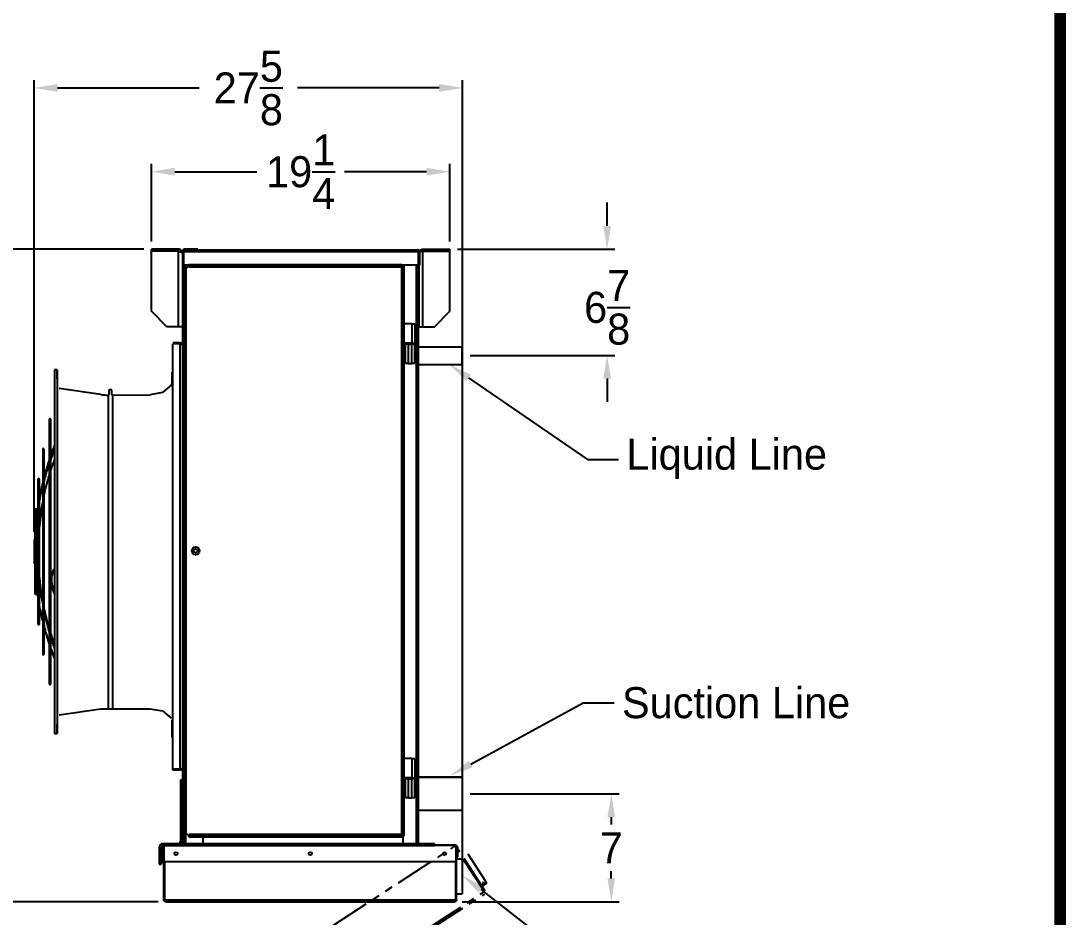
# Model space of a CAD drawing. Header units: inches. Extents: x 908 to 1218, y 246 to 442.
# Drawn here: x 1147.1 to 1214.5, y 290.7 to 348.4 of the extents above; entities that cross this region are included whole.
import ezdxf
from ezdxf import colors
from ezdxf.entities.mleader import LeaderData, LeaderLine
from ezdxf.math import Vec2, Vec3

# ---------------------------------------------------------------- set-up
doc = ezdxf.new("R2010")
doc.units = ezdxf.units.IN
doc.header["$MEASUREMENT"] = 0
doc.header["$PDSIZE"] = -1
doc.linetypes.add('PHANTOM', pattern=[0.5, 0.25, -0.05, 0.05, -0.05, 0.05, -0.05])
doc.layers.add('Hingeable', color=7, linetype='PHANTOM')
doc.dimstyles.new('RAE Solutions', dxfattribs={"dimtxt": 2, "dimasz": 1.5, "dimexe": 0.5, "dimexo": 0.5, "dimgap": 0.5, "dimtad": 0, "dimtih": 1, "dimtoh": 1, "dimdec": 3, "dimrnd": 0.125, "dimzin": 1, "dimdsep": 46, "dimlunit": 5, "dimtxsty": 'Standard', "dimcen": 0.09, "dimadec": 0, "dimazin": 0, "dimtfac": 1, "dimtdec": 3, "dimtofl": 0, "dimtmove": 0, "dimatfit": 3, "dimfxl": 1, "dimtolj": 1, "dimtzin": 1, "dimarcsym": 0})

# ---------------------------------------------------------------- blocks, each defined once
blk = doc.blocks.new('*D202')
at = {"color": 0, "linetype": 'Continuous', "lineweight": -2}
for p, q in [((1184.881, 335.225), (1184.881, 336.725)), ((1175.241, 333.725), (1185.381, 333.725)), ((1176.046, 326.882), (1185.381, 326.882)), ((1184.881, 325.382), (1184.881, 323.882))]:
    blk.add_line(p, q, dxfattribs=at)
at = {"color": 0, "linetype": 'Continuous'}
for points in [[(1184.631, 335.225), (1185.131, 335.225), (1184.881, 333.725)], [(1184.631, 325.382), (1185.131, 325.382), (1184.881, 326.882)]]:
    blk.add_solid(points, dxfattribs=at)
at = {"layer": 'Defpoints', "color": 0, "linetype": 'Continuous'}
for p in [(1174.741, 333.725), (1175.546, 326.882), (1184.881, 326.882)]:
    blk.add_point(p, dxfattribs=at)
at = {"color": 0, "linetype": 'Continuous', "lineweight": 25, "insert": (1184.881, 329.977), "char_height": 2, "attachment_point": 5}
blk.add_mtext('\\A1;6{\\H1x;\\S7/8;}', dxfattribs=at)
blk = doc.blocks.new('*D204')
at = {"color": 0, "linetype": 'Continuous', "lineweight": -2}
for p, q in [((1155.504, 334.225), (1155.504, 339.221)), ((1174.741, 334.225), (1174.741, 339.221)), ((1157.004, 338.721), (1162.289, 338.721)), ((1173.241, 338.721), (1167.956, 338.721))]:
    blk.add_line(p, q, dxfattribs=at)
at = {"color": 0, "linetype": 'Continuous'}
for points in [[(1157.004, 338.971), (1157.004, 338.471), (1155.504, 338.721)], [(1173.241, 338.971), (1173.241, 338.471), (1174.741, 338.721)]]:
    blk.add_solid(points, dxfattribs=at)
at = {"layer": 'Defpoints', "color": 0, "linetype": 'Continuous'}
for p in [(1155.504, 338.721), (1155.504, 333.725), (1174.741, 333.725)]:
    blk.add_point(p, dxfattribs=at)
at = {"color": 0, "linetype": 'Continuous', "lineweight": 25, "insert": (1165.123, 338.721), "char_height": 2, "attachment_point": 5}
blk.add_mtext('\\A1;19{\\H1x;\\S1/4;}', dxfattribs=at)
blk = doc.blocks.new('*D205')
at = {"color": 0, "linetype": 'Continuous', "lineweight": -2}
for p, q in [((1147.953, 315.518), (1147.953, 344.617)), ((1175.546, 293.872), (1175.546, 344.617)), ((1149.453, 344.117), (1158.582, 344.117)), ((1174.046, 344.117), (1164.916, 344.117))]:
    blk.add_line(p, q, dxfattribs=at)
at = {"color": 0, "linetype": 'Continuous'}
for points in [[(1149.453, 344.367), (1149.453, 343.867), (1147.953, 344.117)], [(1174.046, 344.367), (1174.046, 343.867), (1175.546, 344.117)]]:
    blk.add_solid(points, dxfattribs=at)
at = {"layer": 'Defpoints', "color": 0, "linetype": 'Continuous'}
for p in [(1147.953, 344.117), (1147.953, 315.018), (1175.546, 293.372)]:
    blk.add_point(p, dxfattribs=at)
at = {"color": 0, "linetype": 'Continuous', "lineweight": 25, "insert": (1161.749, 344.117), "char_height": 2, "attachment_point": 5}
blk.add_mtext('\\A1;27{\\H1x;\\S5/8;}', dxfattribs=at)
blk = doc.blocks.new('*D206')
at = {"color": 0, "linetype": 'Continuous', "lineweight": -2}
for p, q in [((1155.004, 333.725), (1140.511, 333.725)), ((1141.011, 332.225), (1141.011, 314.197)), ((1141.011, 293.169), (1141.011, 311.197)), ((1155.937, 291.669), (1140.511, 291.669))]:
    blk.add_line(p, q, dxfattribs=at)
at = {"color": 0, "linetype": 'Continuous'}
for points in [[(1140.761, 332.225), (1141.261, 332.225), (1141.011, 333.725)], [(1140.761, 293.169), (1141.261, 293.169), (1141.011, 291.669)]]:
    blk.add_solid(points, dxfattribs=at)
at = {"layer": 'Defpoints', "color": 0, "linetype": 'Continuous'}
for p in [(1155.504, 333.725), (1141.011, 291.669), (1156.437, 291.669)]:
    blk.add_point(p, dxfattribs=at)
at = {"color": 0, "linetype": 'Continuous', "lineweight": 25, "insert": (1141.011, 312.697), "char_height": 2, "attachment_point": 5}
blk.add_mtext('\\A1;42', dxfattribs=at)
blk = doc.blocks.new('*D210')
at = {"color": 0, "lineweight": -2}
for p, q in [((1176.046, 298.625), (1185.648, 298.625)), ((1185.148, 297.125), (1185.148, 296.647)), ((1185.148, 293.169), (1185.148, 293.647)), ((1175.543, 291.669), (1185.648, 291.669))]:
    blk.add_line(p, q, dxfattribs=at)
at = {"color": 0}
for points in [[(1184.898, 297.125), (1185.398, 297.125), (1185.148, 298.625)], [(1184.898, 293.169), (1185.398, 293.169), (1185.148, 291.669)]]:
    blk.add_solid(points, dxfattribs=at)
at = {"layer": 'Defpoints', "color": 0}
for p in [(1175.546, 298.625), (1185.148, 298.625), (1175.043, 291.669)]:
    blk.add_point(p, dxfattribs=at)
at = {"color": 0, "insert": (1185.148, 295.147), "char_height": 2, "attachment_point": 5}
blk.add_mtext('\\A1;7', dxfattribs=at)

msp = doc.modelspace()

# ---------------------------------------------------------------- linework, layer by layer
at = {"linetype": 'Continuous', "lineweight": 25}
for p, q in [((1155.5039, 333.5953), (1155.5039, 333.7253)), ((1157.2399, 333.7253), (1155.5039, 333.7253)), ((1157.2399, 333.5953), (1155.5039, 333.5953)), ((1157.2399, 333.5882), (1155.5039, 333.5882)), ((1155.5039, 329.7253), (1155.5039, 333.5882)), ((1157.2399, 333.5953), (1157.2399, 333.7253)), ((1157.2399, 328.7253), (1157.2399, 333.5882)), ((1157.5039, 333.5923), (1157.5039, 333.4613)), ((1157.5168, 333.5923), (1157.5039, 333.5923)), ((1157.5101, 333.5552), (1157.5601, 333.5552)), ((1157.5101, 333.5552), (1157.5101, 332.6882)), ((1157.5601, 333.5552), (1157.5601, 332.6882)), ((1157.5664, 333.5552), (1157.5664, 333.4222)), ((1157.5672, 333.5552), (1157.5664, 333.5552)), ((1157.5672, 333.5552), (1157.5672, 332.6882)), ((1172.728, 333.5552), (1157.5672, 333.5552)), ((1158.5039, 333.7253), (1157.6369, 333.7253)), ((1157.6369, 333.6872), (1157.6369, 333.7253)), ((1157.6431, 333.6882), (1172.6521, 333.6882)), ((1158.5039, 333.7253), (1158.5039, 333.6882)), ((1172.728, 333.5552), (1172.728, 332.6882)), ((1172.728, 333.5552), (1172.7289, 333.5552)), ((1172.7289, 333.4222), (1172.7289, 333.5552)), ((1172.7351, 333.5423), (1172.7289, 333.5423)), ((1172.7851, 333.5552), (1172.7351, 333.5552)), ((1172.7351, 333.5552), (1172.7351, 332.6882)), ((1172.7851, 333.5552), (1172.7851, 332.6882)), ((1173.0054, 333.5953), (1173.0054, 333.7253)), ((1173.0054, 333.7253), (1174.7414, 333.7253)), ((1173.0054, 333.5953), (1174.7414, 333.5953)), ((1173.0054, 328.7253), (1173.0054, 333.5882)), ((1173.0054, 333.5882), (1174.7414, 333.5882)), ((1174.7414, 333.5953), (1174.7414, 333.7253)), ((1174.7414, 329.7253), (1174.7414, 333.5882)), ((1157.5039, 333.4613), (1157.5039, 328.7253)), ((1157.5664, 333.4222), (1157.5664, 295.429)), ((1172.7289, 295.429), (1172.7289, 333.4222)), ((1157.5039, 332.6628), (1157.5664, 332.6628)), ((1157.5101, 332.6882), (1157.5601, 332.6882)), ((1157.5539, 332.6753), (1157.5539, 332.6882)), ((1157.5539, 332.6753), (1157.5539, 332.6628)), ((1157.5664, 332.6753), (1157.5539, 332.6753)), ((1157.9179, 332.6882), (1157.5672, 332.6882)), ((1157.6049, 332.4122), (1157.6679, 332.4122)), ((1157.6049, 332.4122), (1157.6049, 296.1622)), ((1157.9179, 332.6622), (1157.6679, 332.4122)), ((1157.6679, 332.4122), (1157.6679, 296.1622)), ((1157.7509, 332.4122), (1157.6679, 332.4122)), ((1157.6994, 332.6882), (1157.6994, 332.4437)), ((1157.7509, 296.1622), (1157.7509, 332.4122)), ((1157.9179, 332.7252), (1157.9179, 332.6622)), ((1171.6469, 332.7252), (1157.9179, 332.7252)), ((1171.6469, 332.6622), (1157.9179, 332.6622)), ((1157.9179, 332.6622), (1157.9179, 332.5792)), ((1157.9179, 332.5792), (1171.6469, 332.5792)), ((1171.6469, 332.7252), (1171.6469, 332.6622)), ((1172.728, 332.6882), (1171.6469, 332.6882)), ((1171.7299, 332.6622), (1171.6469, 332.6622)), ((1171.6469, 332.5792), (1171.6469, 332.6622)), ((1171.6469, 295.9952), (1171.6469, 332.5792)), ((1171.7289, 332.6622), (1171.7289, 332.6882)), ((1171.7299, 295.9122), (1171.7299, 332.6622)), ((1171.7299, 332.6622), (1171.7929, 332.6622)), ((1171.7929, 328.9072), (1171.7929, 332.6622)), ((1172.5959, 295.429), (1172.5959, 332.6882)), ((1172.7414, 332.6753), (1172.7289, 332.6753)), ((1172.7851, 332.6882), (1172.7351, 332.6882)), ((1172.7414, 332.6882), (1172.7414, 328.7253)), ((1156.5039, 328.7253), (1155.5039, 329.7253)), ((1173.7414, 328.7253), (1174.7414, 329.7253)), ((1171.7929, 327.6672), (1171.7929, 328.9072)), ((1172.2929, 328.9072), (1171.7929, 328.9072)), ((1172.2929, 328.9072), (1172.2929, 327.6672)), ((1172.2929, 328.9072), (1172.4804, 328.9072)), ((1172.4804, 328.9072), (1172.4804, 327.6672)), ((1157.2399, 328.7253), (1156.5039, 328.7253)), ((1157.5039, 328.7253), (1157.2399, 328.7253)), ((1157.5039, 328.7253), (1157.5039, 295.429)), ((1172.7414, 328.7253), (1173.0054, 328.7253)), ((1173.0054, 328.7253), (1173.7414, 328.7253)), ((1157.3579, 327.6928), (1156.8789, 327.6928)), ((1157.3579, 327.6298), (1156.8789, 327.6298)), ((1157.3579, 327.6227), (1156.8789, 327.6227)), ((1156.8789, 300.2209), (1156.8789, 327.6227)), ((1157.3579, 327.6928), (1157.3579, 327.6298)), ((1157.3579, 300.2209), (1157.3579, 327.6227)), ((1171.7929, 300.9027), (1171.7929, 327.6672)), ((1172.2929, 327.6672), (1171.7929, 327.6672)), ((1171.8869, 326.3647), (1171.8869, 327.6047)), ((1172.0744, 327.6047), (1171.8869, 327.6047)), ((1171.9026, 327.6672), (1171.9026, 327.6047)), ((1172.0744, 326.3647), (1172.0744, 327.6047)), ((1172.0744, 327.6047), (1172.2934, 327.6047)), ((1172.2929, 327.6672), (1172.4804, 327.6672)), ((1172.2934, 326.3647), (1172.2934, 327.6047)), ((1172.4809, 327.6047), (1172.2934, 327.6047)), ((1172.4651, 327.6047), (1172.4651, 327.6672)), ((1172.4809, 326.3647), (1172.4809, 327.6047)), ((1175.5456, 327.4128), (1172.7351, 327.4128)), ((1175.5456, 326.3503), (1175.5456, 327.4128)), ((1172.0744, 326.3647), (1171.8869, 326.3647)), ((1172.0744, 326.3647), (1172.2934, 326.3647)), ((1172.4809, 326.3647), (1172.2934, 326.3647)), ((1172.7351, 326.2878), (1175.5456, 326.2878)), ((1175.5456, 326.2878), (1175.5456, 326.3503)), ((1149.428, 325.9433), (1149.2518, 325.9402)), ((1149.4359, 325.4905), (1149.428, 325.9433)), ((1149.428, 325.9433), (1149.428, 302.5181)), ((1156.8319, 325.0988), (1156.8319, 325.7918)), ((1156.8789, 325.7918), (1156.8319, 325.7918)), ((1156.7666, 324.9657), (1156.208, 324.4929)), ((1156.8789, 325.1947), (1156.7666, 324.9657)), ((1152.2358, 324.3623), (1149.5486, 324.7399)), ((1152.7155, 324.3187), (1152.7155, 304.1426)), ((1152.7612, 324.625), (1152.7565, 324.3573)), ((1152.9079, 324.6637), (1152.8006, 324.6637)), ((1152.952, 324.3536), (1152.9472, 324.625)), ((1152.9919, 324.3149), (1152.9919, 304.1464)), ((1156.208, 324.4929), (1155.4226, 324.3488)), ((1148.9143, 322.7518), (1148.9143, 305.7095)), ((1149.0127, 320.18), (1149.0127, 322.7518)), ((1148.493, 320.8292), (1148.493, 307.6321)), ((1148.5915, 318.8671), (1148.5915, 320.8292)), ((1149.0127, 308.1148), (1149.0127, 320.0717)), ((1148.1854, 318.8852), (1148.1854, 309.5761)), ((1148.2838, 317.5531), (1148.2838, 318.8852)), ((1148.5915, 309.5051), (1148.5915, 318.7425)), ((1148.2838, 310.9107), (1148.2838, 317.3993)), ((1147.9925, 316.9264), (1147.9925, 311.5349)), ((1148.0909, 316.2563), (1148.0909, 316.9264)), ((1148.0909, 312.3271), (1148.0909, 316.0458)), ((1147.992, 315.0181), (1147.9527, 315.0181)), ((1147.9527, 315.0181), (1147.9527, 313.4433)), ((1147.992, 315.0181), (1147.992, 313.4433)), ((1147.9527, 313.4433), (1147.992, 313.4433)), ((1148.0909, 311.5349), (1148.0909, 312.0955)), ((1149.1383, 311.9622), (1149.2519, 311.681)), ((1149.0862, 311.9015), (1149.2519, 311.4915)), ((1148.2838, 309.5761), (1148.2838, 310.7574)), ((1149.2493, 311.2422), (1149.2519, 311.2422)), ((1149.2494, 311.226), (1149.2519, 311.226)), ((1148.5915, 307.6321), (1148.5915, 309.3816)), ((1149.0127, 305.7095), (1149.0127, 308.0052)), ((1149.5486, 303.7214), (1152.2358, 304.099)), ((1155.4226, 304.1125), (1156.208, 303.9684)), ((1156.208, 303.9684), (1156.7666, 303.4956)), ((1156.8319, 302.2618), (1156.8319, 303.3625)), ((1149.428, 302.5181), (1149.4359, 302.9708)), ((1149.2518, 302.5211), (1149.428, 302.5181)), ((1156.8789, 302.2618), (1156.8319, 302.2618)), ((1171.7879, 299.6627), (1171.7879, 300.9027)), ((1172.2879, 300.9027), (1171.7879, 300.9027)), ((1172.2879, 300.9027), (1172.2879, 299.6627)), ((1172.2879, 300.9027), (1172.4754, 300.9027)), ((1172.4754, 300.9027), (1172.4754, 299.6627)), ((1157.3579, 300.2209), (1156.8789, 300.2209)), ((1156.8789, 300.1508), (1156.8789, 300.2138)), ((1157.3579, 300.2138), (1156.8789, 300.2138)), ((1157.3579, 300.1508), (1156.8789, 300.1508)), ((1157.3579, 300.1508), (1157.3579, 300.2138)), ((1157.3739, 299.5317), (1157.5039, 299.5317)), ((1157.3739, 299.5317), (1157.3739, 296.5457)), ((1172.2879, 299.6627), (1171.7879, 299.6627)), ((1171.7929, 295.9122), (1171.7929, 299.6627)), ((1171.8819, 298.3602), (1171.8819, 299.6002)), ((1172.0694, 299.6002), (1171.8819, 299.6002)), ((1171.8976, 299.6627), (1171.8976, 299.6002)), ((1172.0694, 298.3602), (1172.0694, 299.6002)), ((1172.0694, 299.6002), (1172.2884, 299.6002)), ((1172.2879, 299.6627), (1172.4754, 299.6627)), ((1172.2884, 298.3602), (1172.2884, 299.6002)), ((1172.4759, 299.6002), (1172.2884, 299.6002)), ((1172.4601, 299.6002), (1172.4601, 299.6627)), ((1172.4759, 298.3602), (1172.4759, 299.6002)), ((1175.5456, 299.6878), (1172.7289, 299.6878)), ((1172.0694, 298.3602), (1171.8819, 298.3602)), ((1172.0694, 298.3602), (1172.2884, 298.3602)), ((1172.4759, 298.3602), (1172.2884, 298.3602)), ((1172.7289, 297.5628), (1175.5456, 297.5628)), ((1157.3739, 296.5457), (1157.5039, 296.5457)), ((1157.3739, 296.5457), (1157.3739, 295.5457)), ((1157.6049, 296.1622), (1157.6679, 296.1622)), ((1157.6679, 296.1622), (1157.7509, 296.1622)), ((1157.6679, 296.1622), (1157.9179, 295.9122)), ((1157.6994, 296.1307), (1157.6994, 295.429)), ((1157.9179, 295.9952), (1157.9179, 295.9122)), ((1171.6469, 295.9952), (1157.9179, 295.9952)), ((1157.9179, 295.8492), (1157.9179, 295.9122)), ((1157.9179, 295.9122), (1171.6469, 295.9122)), ((1157.9179, 295.8492), (1171.6469, 295.8492)), ((1158.8164, 295.8492), (1158.8164, 295.429)), ((1171.6469, 295.9122), (1171.6469, 295.9952)), ((1171.6469, 295.8492), (1171.6469, 295.9122)), ((1171.7299, 295.9122), (1171.6469, 295.9122)), ((1171.7289, 295.429), (1171.7289, 295.9122)), ((1171.7299, 295.9122), (1171.7929, 295.9122)), ((1156.1289, 295.1477), (1155.9989, 295.1477)), ((1155.9989, 295.1477), (1155.9989, 294.0992)), ((1156.1289, 295.1477), (1156.1289, 294.0992)), ((1156.3039, 295.1483), (1156.2539, 295.1483)), ((1156.2539, 294.1563), (1156.2539, 295.1483)), ((1156.2629, 295.2817), (1156.2629, 295.4117)), ((1157.2399, 295.4117), (1156.2629, 295.4117)), ((1156.3351, 295.2817), (1156.2629, 295.2817)), ((1156.3039, 294.1563), (1156.3039, 295.1483)), ((1156.3064, 295.1688), (1156.3351, 295.1688)), ((1156.3351, 294.2705), (1156.3351, 295.296)), ((1156.3351, 295.296), (1157.2726, 295.296)), ((1157.2399, 295.296), (1157.2399, 295.4117)), ((1157.2726, 295.429), (1173.7414, 295.429)), ((1157.2726, 295.429), (1157.2726, 295.296)), ((1157.2726, 295.296), (1173.7414, 295.296)), ((1157.3739, 295.5457), (1157.5039, 295.5457)), ((1173.7414, 295.296), (1173.7414, 295.429)), ((1173.7554, 295.3053), (1173.7414, 295.3047)), ((1175.1476, 295.296), (1173.7414, 295.296)), ((1173.7554, 295.3053), (1173.7554, 295.296)), ((1175.0959, 295.3053), (1173.7554, 295.3053)), ((1175.0959, 295.296), (1175.0959, 295.3053)), ((1175.1476, 294.2705), (1175.1476, 295.296)), ((1175.1763, 295.1688), (1175.1476, 295.1688)), ((1175.2529, 295.1483), (1175.1789, 295.1483)), ((1175.1789, 294.5553), (1175.1789, 295.1483)), ((1175.2529, 294.5553), (1175.2529, 295.1483)), ((1175.1263, 294.4813), (1175.1193, 294.4813)), ((1175.1789, 294.5553), (1175.2529, 294.5553)), ((1175.1789, 291.8018), (1175.1789, 294.5553)), ((1155.9989, 294.0992), (1156.1289, 294.0992)), ((1156.3039, 294.1563), (1156.2539, 294.1563)), ((1156.3039, 291.8018), (1156.3039, 294.1563)), ((1156.3351, 294.2705), (1175.1476, 294.2705)), ((1156.3539, 291.8018), (1156.3539, 294.2705)), ((1156.3539, 294.1433), (1156.3609, 294.1433)), ((1156.3609, 291.8018), (1156.3609, 294.2705)), ((1175.1263, 294.4188), (1175.1193, 294.4188)), ((1175.1218, 291.8018), (1175.1218, 294.2705)), ((1175.1289, 291.8018), (1175.1289, 294.2705)), ((1175.5456, 294.4188), (1175.1763, 294.4188)), ((1175.5456, 294.4188), (1175.1789, 294.4188)), ((1175.5456, 294.4188), (1175.5456, 292.3248)), ((1175.5456, 294.4188), (1175.5456, 292.3248)), ((1176.9077, 292.9409), (1176.8658, 292.9136)), ((1156.3039, 291.8018), (1156.3539, 291.8018)), ((1156.3609, 291.8018), (1175.1218, 291.8018)), ((1175.1193, 292.1688), (1175.1263, 292.1688)), ((1175.1218, 292.1688), (1175.1289, 292.1688)), ((1175.1763, 291.8018), (1175.1263, 291.8018)), ((1175.1789, 291.8018), (1175.1289, 291.8018)), ((1175.1763, 292.1688), (1175.5456, 292.1688)), ((1175.1789, 292.1688), (1175.5456, 292.1688)), ((1175.5456, 292.3248), (1175.5456, 292.1688)), ((1175.5456, 292.3248), (1175.5456, 292.1688)), ((1156.4369, 291.6688), (1175.0459, 291.6688))]:
    msp.add_line(p, q, dxfattribs=at)
for p, q in [((1152.9913, 324.3149), (1155.4226, 324.3488)), ((1152.2358, 304.099), (1155.4226, 304.1125)), ((1172.7289, 299.6878), (1175.5456, 299.6878)), ((1175.5456, 299.6878), (1175.5456, 297.5628))]:
    msp.add_line(p, q)
at = {"const_width": 0.7526}
msp.add_lwpolyline([(913.0442, 249.9162), (1214.0906, 249.9162), (1214.0906, 438.0702), (913.0442, 438.0702), (913.0442, 249.9162)], dxfattribs=at)
at = {"linetype": 'Continuous', "lineweight": 25, "flags": 128}
msp.add_lwpolyline([(1157.2726, 295.4157), (1157.266, 295.4142), (1157.2399, 295.4117)], dxfattribs=at)
at = {"linetype": 'Continuous', "lineweight": 25}
for centre, radius in [((1158.3549, 314.2872), 0.25), ((1158.3549, 314.2872), 0.125), ((1157.0851, 294.7705), 0.0995), ((1165.7414, 294.7705), 0.0995), ((1174.3976, 294.7705), 0.0995)]:
    msp.add_circle(centre, radius, dxfattribs=at)
for centre, radius, start, end in [((1157.6369, 333.5923), 0.133, 90, 180), ((1157.6869, 333.5423), 0.133, 149.720557, 170.688254), ((1172.6084, 333.5423), 0.133, 10.219617, 29.744784), ((1152.9207, 329.2356), 4.9213, 262, 267.610221), ((1152.7172, 324.358), 0.0394, 267.610221, 359), ((1152.8006, 324.6244), 0.0394, 90, 179), ((1152.9079, 324.6244), 0.0394, 1, 90), ((1152.9913, 324.3543), 0.0394, 181, 270.798635), ((1148.9635, 322.7518), 0.0492, 0, 180), ((1148.5422, 320.8292), 0.0492, 0, 180), ((1148.2346, 318.8852), 0.0492, 0, 180), ((1148.0417, 316.9264), 0.0492, 0, 180), ((1148.0417, 311.5349), 0.0492, 180, 0), ((1148.2346, 309.5761), 0.0492, 180, 360), ((1148.5422, 307.6321), 0.0492, 180, 0), ((1148.9635, 305.7095), 0.0492, 180, 360), ((1156.2629, 295.1477), 0.264, 90, 180), ((1156.2629, 295.1477), 0.134, 90, 180), ((1156.3869, 295.1483), 0.133, 112.89837, 180), ((1156.3869, 295.1483), 0.083, 128.571734, 180), ((1157.2399, 295.5457), 0.134, 299.460745, 0), ((1157.2399, 295.5457), 0.264, 333.772108, 0), ((1175.0959, 295.1483), 0.157, 0, 90), ((1175.0959, 295.1483), 0.083, 0, 51.428266)]:
    msp.add_arc(centre, radius, start, end, dxfattribs=at)
for points, knots in [([(1157.5039, 333.4613), (1157.4999, 333.4959), (1157.4919, 333.5651), (1157.4309, 333.6523), (1157.3436, 333.7134), (1157.2744, 333.7213), (1157.2399, 333.7253)], [0, 0, 0, 0, 0.2499999, 0.4999986, 0.7500026, 1, 1, 1, 1]), ([(1157.2921, 333.5845), (1157.2918, 333.5847), (1157.277, 333.5946), (1157.2582, 333.5949), (1157.2399, 333.5953)], [0, 0, 0, 0, 0.0209235, 1, 1, 1, 1]), ([(1157.2399, 333.5882), (1157.2677, 333.587), (1157.3235, 333.5844), (1157.3982, 333.5678), (1157.4566, 333.5402), (1157.4961, 333.5028), (1157.5012, 333.4753), (1157.5039, 333.4613)], [0, 0, 0, 0, 0.1907789, 0.3816597, 0.5768534, 0.7838764, 1, 1, 1, 1]), ([(1157.6431, 333.6882), (1157.6285, 333.6868), (1157.5967, 333.6837), (1157.5561, 333.6596), (1157.5261, 333.6229), (1157.512, 333.5873), (1157.5106, 333.564), (1157.5101, 333.5552)], [0, 0, 0, 0, 0.2277485, 0.4962014, 0.6892053, 0.8824399, 1, 1, 1, 1]), ([(1157.5723, 333.5977), (1157.5717, 333.5969), (1157.5661, 333.5898), (1157.5613, 333.5744), (1157.5604, 333.5604), (1157.5601, 333.5552)], [0, 0, 0, 0, 0.0740735, 0.6593221, 1, 1, 1, 1]), ([(1157.5672, 333.5552), (1157.5682, 333.567), (1157.5703, 333.5892), (1157.5756, 333.6184), (1157.5823, 333.641), (1157.5932, 333.6617), (1157.6141, 333.6825), (1157.6322, 333.6861), (1157.6431, 333.6882)], [0, 0, 0, 0, 0.15709085, 0.29742919, 0.42172758, 0.53098073, 0.71670474, 1, 1, 1, 1]), ([(1172.6521, 333.6882), (1172.661, 333.6868), (1172.6803, 333.6837), (1172.7054, 333.6596), (1172.7205, 333.6229), (1172.7266, 333.5873), (1172.7277, 333.564), (1172.728, 333.5552)], [0, 0, 0, 0, 0.22774933, 0.49620642, 0.68920286, 0.88243955, 1, 1, 1, 1]), ([(1172.7851, 333.5552), (1172.7844, 333.5657), (1172.783, 333.5863), (1172.7722, 333.6147), (1172.7568, 333.6388), (1172.7344, 333.6614), (1172.7001, 333.6828), (1172.6698, 333.6862), (1172.6521, 333.6882)], [0, 0, 0, 0, 0.139858, 0.2740272, 0.4037402, 0.5303433, 0.725176, 1, 1, 1, 1]), ([(1172.7351, 333.5552), (1172.7346, 333.5617), (1172.7336, 333.5746), (1172.7289, 333.5886), (1172.7248, 333.5948), (1172.7239, 333.5961)], [0, 0, 0, 0, 0.4476695, 0.8839029, 1, 1, 1, 1]), ([(1172.78, 333.5901), (1172.7917, 333.6103), (1172.8207, 333.6605), (1172.9025, 333.7129), (1172.9711, 333.7212), (1173.0054, 333.7253)], [0, 0, 0, 0, 0.2523943, 0.6261991, 1, 1, 1, 1]), ([(1173.0054, 333.5882), (1172.9774, 333.587), (1172.9214, 333.5845), (1172.8482, 333.5675), (1172.8015, 333.5487), (1172.7876, 333.5344), (1172.7851, 333.5319)], [0, 0, 0, 0, 0.3077552, 0.6156747, 0.930549, 1, 1, 1, 1]), ([(1172.9531, 333.5845), (1172.9535, 333.5847), (1172.9682, 333.5946), (1172.987, 333.5949), (1173.0054, 333.5953)], [0, 0, 0, 0, 0.02092, 1, 1, 1, 1]), ([(1157.3579, 327.6928), (1157.3688, 327.6921), (1157.3901, 327.6907), (1157.4195, 327.6802), (1157.4448, 327.6652), (1157.4706, 327.6419), (1157.497, 327.6034), (1157.5013, 327.5676), (1157.5039, 327.5468)], [0, 0, 0, 0, 0.1338561, 0.2613721, 0.3834226, 0.5010258, 0.7092289, 1, 1, 1, 1]), ([(1157.3579, 327.6298), (1157.364, 327.6293), (1157.3762, 327.6285), (1157.3896, 327.6242), (1157.3958, 327.6204), (1157.3972, 327.6195)], [0, 0, 0, 0, 0.442922, 0.8712763, 1, 1, 1, 1]), ([(1157.5039, 327.5468), (1157.5018, 327.5571), (1157.4977, 327.5775), (1157.4674, 327.6029), (1157.4264, 327.6167), (1157.3888, 327.6217), (1157.3655, 327.6225), (1157.3579, 327.6227)], [0, 0, 0, 0, 0.2614959, 0.5198472, 0.7128833, 0.9060229, 1, 1, 1, 1]), ([(1149.2519, 325.9402), (1149.2519, 325.9354), (1149.2519, 325.9257), (1149.2519, 325.8477), (1149.2519, 325.7235), (1149.2519, 325.5492), (1149.2519, 325.3267), (1149.2519, 325.0566), (1149.2519, 324.7401), (1149.2519, 324.3786), (1149.2519, 323.9737), (1149.2519, 323.5271), (1149.2519, 323.0406), (1149.2519, 322.5165), (1149.2519, 321.9568), (1149.2519, 321.3641), (1149.2519, 320.7408), (1149.2519, 320.0896), (1149.2519, 319.4133), (1149.2519, 318.7149), (1149.2519, 317.9972), (1149.2519, 317.2635), (1149.2519, 316.5167), (1149.2519, 315.7601), (1149.2519, 314.997), (1149.2519, 314.4861), (1149.2519, 314.2307)], [0, 0, 0, 0, 0.0416667, 0.0833333, 0.1250001, 0.1666666, 0.2083335, 0.2500001, 0.2916667, 0.3333333, 0.3750001, 0.4166667, 0.4583334, 0.5000001, 0.5416668, 0.5833334, 0.625, 0.6666668, 0.7083333, 0.75, 0.7916667, 0.8333334, 0.875, 0.9166667, 0.9583333, 1, 1, 1, 1]), ([(1149.44, 325.2543), (1149.4394, 325.2851), (1149.4383, 325.3469), (1149.437, 325.425), (1149.4361, 325.4798), (1149.4359, 325.4869), (1149.4359, 325.4905)], [0, 0, 0, 0, 0.2489834, 0.499349, 0.7496812, 1, 1, 1, 1]), ([(1149.0019, 320.1391), (1149.0446, 320.2548), (1149.1244, 320.4706), (1149.2115, 320.6852), (1149.2519, 320.7847)], [0, 0, 0, 0, 0.5359086, 1, 1, 1, 1]), ([(1149.2519, 320.7941), (1149.2256, 320.7302), (1149.1466, 320.5384), (1149.0656, 320.3269), (1149.0132, 320.179), (1149.0066, 320.1604)], [0, 0, 0, 0, 0.303779, 0.9120459, 1, 1, 1, 1]), ([(1149.2519, 321.097), (1149.2303, 321.0423), (1149.1564, 320.8554), (1149.0772, 320.6398), (1149.0222, 320.4785), (1149.0127, 320.4506)], [0, 0, 0, 0, 0.255167, 0.8714285, 1, 1, 1, 1]), ([(1148.9143, 320.163), (1148.9139, 320.1618), (1148.8739, 320.0448), (1148.8039, 319.8204), (1148.7074, 319.4991), (1148.638, 319.2539), (1148.6019, 319.1154), (1148.5915, 319.0753)], [0, 0, 0, 0, 0.0033171, 0.3252528, 0.6200068, 0.8899558, 1, 1, 1, 1]), ([(1149.0019, 320.1391), (1149.0023, 320.145), (1149.0028, 320.154), (1149.0056, 320.1588), (1149.0065, 320.1604)], [0, 0, 0, 0, 0.6571768, 1, 1, 1, 1]), ([(1149.0127, 320.0704), (1149.0127, 320.071), (1149.013, 320.0755), (1149.0116, 320.0851), (1149.0081, 320.1009), (1149.0032, 320.1199), (1149.0024, 320.1322), (1149.0019, 320.1391)], [0, 0, 0, 0, 0.0277321, 0.2009316, 0.3724423, 0.6544076, 1, 1, 1, 1]), ([(1149.0127, 319.451), (1149.0201, 319.4744), (1149.0606, 319.6035), (1149.1393, 319.8351), (1149.2146, 320.0425), (1149.2519, 320.1452)], [0, 0, 0, 0, 0.1009105, 0.5551025, 1, 1, 1, 1]), ([(1148.5787, 318.8123), (1148.6087, 318.9191), (1148.6714, 319.1426), (1148.7709, 319.4636), (1148.8529, 319.7161), (1148.9009, 319.8522), (1148.9143, 319.8904)], [0, 0, 0, 0, 0.29602165, 0.61905663, 0.89294673, 1, 1, 1, 1]), ([(1148.9143, 319.9007), (1148.9096, 319.8876), (1148.8666, 319.7668), (1148.7961, 319.5501), (1148.7053, 319.2602), (1148.6359, 319.0253), (1148.5976, 318.8858), (1148.583, 318.8328)], [0, 0, 0, 0, 0.0373263, 0.3415893, 0.6100755, 0.8518793, 1, 1, 1, 1]), ([(1148.5827, 318.8329), (1148.5827, 318.8328), (1148.5804, 318.8299), (1148.5789, 318.8215), (1148.5788, 318.8136), (1148.5787, 318.8123)], [0, 0, 0, 0, 0.0124511, 0.8342639, 1, 1, 1, 1]), ([(1148.5787, 318.8123), (1148.5792, 318.806), (1148.58, 318.7942), (1148.585, 318.7757), (1148.5893, 318.7602), (1148.5911, 318.7499), (1148.5916, 318.7426), (1148.5911, 318.7396), (1148.5908, 318.7379)], [0, 0, 0, 0, 0.2925929, 0.5469802, 0.7222755, 0.855545, 0.9202618, 1, 1, 1, 1]), ([(1148.5915, 317.882), (1148.6057, 317.9474), (1148.6336, 318.0755), (1148.6801, 318.2719), (1148.7312, 318.4778), (1148.7905, 318.7035), (1148.8517, 318.9244), (1148.8953, 319.0702), (1148.9143, 319.1338)], [0, 0, 0, 0, 0.1559964, 0.3057277, 0.4694364, 0.6487845, 0.8468715, 1, 1, 1, 1]), ([(1148.2691, 317.4706), (1148.2894, 317.576), (1148.3323, 317.798), (1148.4036, 318.1194), (1148.4581, 318.3524), (1148.4886, 318.4688), (1148.493, 318.4857)], [0, 0, 0, 0, 0.3104915, 0.6542957, 0.9499074, 1, 1, 1, 1]), ([(1148.493, 318.4913), (1148.4771, 318.4279), (1148.4429, 318.2916), (1148.3963, 318.0901), (1148.3532, 317.8943), (1148.3172, 317.7205), (1148.2909, 317.5878), (1148.2769, 317.5128), (1148.2725, 317.4889)], [0, 0, 0, 0, 0.1903701, 0.40937326, 0.60375977, 0.7761163, 0.92880943, 1, 1, 1, 1]), ([(1148.493, 318.6868), (1148.4884, 318.6678), (1148.4632, 318.5658), (1148.4226, 318.3867), (1148.3725, 318.1553), (1148.3263, 317.9285), (1148.2984, 317.7783), (1148.2838, 317.6995)], [0, 0, 0, 0, 0.0577946, 0.3112723, 0.5451857, 0.7611204, 1, 1, 1, 1]), ([(1148.2729, 317.4888), (1148.2717, 317.4863), (1148.2694, 317.4814), (1148.2692, 317.4741), (1148.2691, 317.4706)], [0, 0, 0, 0, 0.5217173, 1, 1, 1, 1]), ([(1148.2691, 317.4706), (1148.2696, 317.4643), (1148.2704, 317.4525), (1148.2758, 317.4342), (1148.2807, 317.4188), (1148.2832, 317.4076), (1148.2841, 317.3998), (1148.2835, 317.3966), (1148.2832, 317.3952)], [0, 0, 0, 0, 0.2854517, 0.5338087, 0.7052317, 0.8376832, 0.9320901, 1, 1, 1, 1]), ([(1148.2838, 315.8414), (1148.2887, 315.8968), (1148.3002, 316.0285), (1148.3214, 316.2324), (1148.3466, 316.4471), (1148.3723, 316.6435), (1148.3955, 316.8061), (1148.4168, 316.9467), (1148.4381, 317.0799), (1148.4635, 317.2306), (1148.4828, 317.3371), (1148.493, 317.3932)], [0, 0, 0, 0, 0.1068261, 0.253864, 0.3932649, 0.5213059, 0.6332716, 0.7078535, 0.7934048, 0.8912407, 1, 1, 1, 1]), ([(1148.0741, 316.1187), (1148.0809, 316.1837), (1148.0952, 316.3199), (1148.1211, 316.5345), (1148.1506, 316.7513), (1148.1725, 316.903), (1148.1844, 316.9763), (1148.1854, 316.9825)], [0, 0, 0, 0, 0.2252464, 0.4725727, 0.7448135, 0.9783224, 1, 1, 1, 1]), ([(1148.1854, 317.1045), (1148.1796, 317.0655), (1148.1647, 316.9657), (1148.1438, 316.8107), (1148.1229, 316.6445), (1148.1055, 316.4964), (1148.0955, 316.4033), (1148.0909, 316.3605)], [0, 0, 0, 0, 0.1574639, 0.4029128, 0.6253444, 0.827401, 1, 1, 1, 1]), ([(1148.469, 317.2594), (1148.4553, 317.1795), (1148.4282, 317.0211), (1148.3905, 316.7718), (1148.3564, 316.521), (1148.3271, 316.2759), (1148.3043, 316.0557), (1148.2903, 315.9086), (1148.2845, 315.8346), (1148.2838, 315.8263)], [0, 0, 0, 0, 0.1676245, 0.3325753, 0.5226248, 0.6926811, 0.8453356, 0.9826751, 1, 1, 1, 1]), ([(1148.0741, 316.1187), (1148.0745, 316.1124), (1148.0755, 316.1006), (1148.0812, 316.0825), (1148.0866, 316.0671), (1148.0899, 316.0552), (1148.0913, 316.0471), (1148.0907, 316.0441), (1148.0906, 316.0434)], [0, 0, 0, 0, 0.2834762, 0.5309649, 0.702469, 0.8350715, 0.9605747, 1, 1, 1, 1]), ([(1147.992, 314.5027), (1147.9921, 314.5203), (1147.9921, 314.5574), (1147.9923, 314.5944), (1147.9925, 314.6141), (1147.9925, 314.6142)], [0, 0, 0, 0, 0.4736372, 0.9975737, 1, 1, 1, 1]), ([(1148.0909, 314.4191), (1148.1018, 314.4182), (1148.1259, 314.4162), (1148.1599, 314.4232), (1148.1778, 314.4336), (1148.1854, 314.438)], [0, 0, 0, 0, 0.3232549, 0.7134607, 1, 1, 1, 1]), ([(1148.0909, 314.0422), (1148.1018, 314.0431), (1148.1259, 314.0451), (1148.1599, 314.0381), (1148.1778, 314.0277), (1148.1854, 314.0233)], [0, 0, 0, 0, 0.3232532, 0.7134638, 1, 1, 1, 1]), ([(1148.1854, 314.0075), (1148.1813, 314.0102), (1148.1678, 314.0194), (1148.1365, 314.0264), (1148.1073, 314.0295), (1148.0928, 314.0264), (1148.0909, 314.026)], [0, 0, 0, 0, 0.1653465, 0.553645, 0.9418226, 1, 1, 1, 1]), ([(1149.2519, 314.2307), (1149.2519, 313.9752), (1149.2519, 313.4643), (1149.2519, 312.7012), (1149.2519, 311.9446), (1149.2519, 311.1978), (1149.2519, 310.4641), (1149.2519, 309.7464), (1149.2519, 309.048), (1149.2519, 308.3717), (1149.2519, 307.7205), (1149.2519, 307.0973), (1149.2519, 306.5045), (1149.2519, 305.9449), (1149.2519, 305.4207), (1149.2519, 304.9342), (1149.2519, 304.4876), (1149.2519, 304.0827), (1149.2519, 303.7212), (1149.2519, 303.4047), (1149.2519, 303.1346), (1149.2519, 302.9121), (1149.2519, 302.7378), (1149.2519, 302.6136), (1149.2519, 302.5356), (1149.2519, 302.526), (1149.2519, 302.5211)], [0, 0, 0, 0, 0.0416667, 0.0833333, 0.125, 0.1666666, 0.2083333, 0.25, 0.2916667, 0.3333332, 0.375, 0.4166666, 0.4583332, 0.4999999, 0.5416666, 0.5833333, 0.6249999, 0.6666667, 0.7083333, 0.7499999, 0.7916665, 0.8333334, 0.8749999, 0.9166667, 0.9583333, 1, 1, 1, 1]), ([(1147.9925, 313.8346), (1147.9924, 313.8499), (1147.9921, 313.887), (1147.9921, 313.9241), (1147.992, 313.946)], [0, 0, 0, 0, 0.411075, 1, 1, 1, 1]), ([(1148.493, 311.0707), (1148.486, 311.1083), (1148.4628, 311.2317), (1148.4295, 311.434), (1148.3904, 311.6896), (1148.3564, 311.9403), (1148.3271, 312.1855), (1148.3043, 312.4056), (1148.2903, 312.5527), (1148.2845, 312.6268), (1148.2838, 312.6351)], [0, 0, 0, 0, 0.0722353, 0.2376766, 0.3887439, 0.5628004, 0.7185449, 0.8583521, 0.9841316, 1, 1, 1, 1]), ([(1149.2519, 313.1284), (1149.2371, 313.112), (1149.1862, 313.0556), (1149.1298, 312.9552), (1149.0751, 312.8327), (1149.0356, 312.7125), (1149.0205, 312.6262), (1149.0127, 312.5816)], [0, 0, 0, 0, 0.1082397, 0.3730702, 0.5642306, 0.7745302, 1, 1, 1, 1]), ([(1149.2528, 313.0737), (1149.2425, 313.06), (1149.1892, 312.9885), (1149.1205, 312.8386), (1149.0632, 312.6245), (1149.0469, 312.3995), (1149.0668, 312.1743), (1149.1146, 312.0324), (1149.1383, 311.9622)], [0, 0, 0, 0, 0.04376951, 0.22810849, 0.41944523, 0.61460412, 0.80947811, 1, 1, 1, 1]), ([(1148.0903, 312.3318), (1148.0904, 312.3316), (1148.0909, 312.3304), (1148.091, 312.3255), (1148.0901, 312.3174), (1148.0865, 312.3049), (1148.081, 312.2892), (1148.0753, 312.2715), (1148.0745, 312.2604), (1148.0741, 312.2549)], [0, 0, 0, 0, 0.0165586, 0.0751238, 0.1995721, 0.3231952, 0.4968969, 0.7489667, 1, 1, 1, 1]), ([(1148.1854, 311.354), (1148.1786, 311.3985), (1148.159, 311.5278), (1148.1302, 311.7473), (1148.0995, 312.0031), (1148.0822, 312.1741), (1148.0741, 312.2549)], [0, 0, 0, 0, 0.148459, 0.4313259, 0.7313825, 1, 1, 1, 1]), ([(1148.2838, 312.564), (1148.2867, 312.527), (1148.295, 312.4197), (1148.3125, 312.2344), (1148.3371, 311.9994), (1148.3684, 311.738), (1148.4046, 311.4707), (1148.4455, 311.1991), (1148.4753, 311.0244), (1148.4908, 310.9334)], [0, 0, 0, 0, 0.0678585, 0.1969155, 0.3401745, 0.499577, 0.6775491, 0.832156, 1, 1, 1, 1]), ([(1148.493, 310.9204), (1148.482, 310.9836), (1148.458, 311.1204), (1148.4259, 311.3238), (1148.3966, 311.5242), (1148.3721, 311.7055), (1148.3515, 311.8699), (1148.3341, 312.0192), (1148.3163, 312.1853), (1148.2993, 312.3582), (1148.2886, 312.4859), (1148.2838, 312.5423)], [0, 0, 0, 0, 0.1173263, 0.2537856, 0.3769384, 0.4882944, 0.5892056, 0.6808731, 0.7643262, 0.8959794, 1, 1, 1, 1]), ([(1149.0127, 312.1867), (1149.0173, 312.1525), (1149.0301, 312.0549), (1149.0641, 311.9619), (1149.0862, 311.9015)], [0, 0, 0, 0, 0.3503317, 1, 1, 1, 1]), ([(1149.1383, 311.9622), (1149.1242, 311.9518), (1149.0961, 311.9311), (1149.081, 311.91), (1149.0877, 311.9043), (1149.0893, 311.9029)], [0, 0, 0, 0, 0.4309441, 0.8618655, 1, 1, 1, 1]), ([(1149.2519, 312.0193), (1149.2331, 312.0116), (1149.1903, 311.994), (1149.157, 311.9737), (1149.1383, 311.9622)], [0, 0, 0, 0, 0.43672191, 1, 1, 1, 1]), ([(1148.2836, 310.9129), (1148.2837, 310.9121), (1148.2842, 310.9083), (1148.2828, 310.8996), (1148.2793, 310.8863), (1148.2738, 310.8692), (1148.2697, 310.8532), (1148.2693, 310.8437), (1148.2691, 310.8402)], [0, 0, 0, 0, 0.0383828, 0.1789658, 0.3184341, 0.5249678, 0.8280401, 1, 1, 1, 1]), ([(1148.2691, 310.8402), (1148.2694, 310.8344), (1148.2698, 310.8271), (1148.2724, 310.8233), (1148.273, 310.8225)], [0, 0, 0, 0, 0.7937559, 1, 1, 1, 1]), ([(1148.493, 309.7763), (1148.4926, 309.778), (1148.4696, 309.8697), (1148.4295, 310.046), (1148.3709, 310.3133), (1148.3176, 310.5761), (1148.2848, 310.7545), (1148.2691, 310.8402)], [0, 0, 0, 0, 0.0047443, 0.2597356, 0.4981117, 0.759093, 1, 1, 1, 1]), ([(1148.3234, 310.5519), (1148.3251, 310.5431), (1148.3388, 310.4697), (1148.3683, 310.3272), (1148.4127, 310.1191), (1148.4545, 309.9334), (1148.4828, 309.817), (1148.493, 309.7748)], [0, 0, 0, 0, 0.03409715, 0.28238966, 0.54940533, 0.83660256, 1, 1, 1, 1]), ([(1148.9143, 309.3267), (1148.8924, 309.4006), (1148.8477, 309.5512), (1148.7869, 309.7716), (1148.7271, 309.9994), (1148.672, 310.2227), (1148.6259, 310.4198), (1148.6009, 310.5356), (1148.5915, 310.5789)], [0, 0, 0, 0, 0.1779015, 0.3623726, 0.5292031, 0.7238525, 0.8965857, 1, 1, 1, 1]), ([(1148.9143, 309.3208), (1148.9053, 309.3502), (1148.8658, 309.4794), (1148.8041, 309.7015), (1148.7303, 309.9808), (1148.6591, 310.2694), (1148.6157, 310.4657), (1148.5915, 310.5753)], [0, 0, 0, 0, 0.0707605, 0.3108508, 0.5324431, 0.7390944, 1, 1, 1, 1]), ([(1148.9143, 309.097), (1148.891, 309.1793), (1148.8401, 309.3588), (1148.7699, 309.6279), (1148.7037, 309.8973), (1148.647, 310.1453), (1148.6103, 310.3127), (1148.5932, 310.3976), (1148.5915, 310.4062)], [0, 0, 0, 0, 0.1894116, 0.4131643, 0.6178379, 0.8064076, 0.9804151, 1, 1, 1, 1]), ([(1148.5908, 309.5099), (1148.5911, 309.5086), (1148.5914, 309.5069), (1148.5915, 309.5012), (1148.5905, 309.4926), (1148.5868, 309.478), (1148.5815, 309.4597), (1148.5789, 309.4454), (1148.5788, 309.4376), (1148.5787, 309.4362)], [0, 0, 0, 0, 0.0626359, 0.0808464, 0.2284578, 0.374751, 0.6034171, 0.9334713, 1, 1, 1, 1]), ([(1148.5787, 309.4362), (1148.5791, 309.4305), (1148.5795, 309.4226), (1148.5822, 309.4185), (1148.583, 309.4174)], [0, 0, 0, 0, 0.72019, 1, 1, 1, 1]), ([(1148.9143, 308.3097), (1148.8915, 308.3778), (1148.8262, 308.5727), (1148.7388, 308.8615), (1148.6501, 309.169), (1148.602, 309.3493), (1148.5787, 309.4362)], [0, 0, 0, 0, 0.1823629, 0.5219961, 0.7693991, 1, 1, 1, 1]), ([(1148.5827, 309.4173), (1148.5839, 309.4126), (1148.6091, 309.3139), (1148.6647, 309.1129), (1148.7572, 308.7932), (1148.8408, 308.5197), (1148.8983, 308.3493), (1148.9143, 308.3017)], [0, 0, 0, 0, 0.01248742, 0.26381282, 0.53893554, 0.87101825, 1, 1, 1, 1]), ([(1149.2519, 308.3159), (1149.2493, 308.3226), (1149.2022, 308.446), (1149.123, 308.6769), (1149.046, 308.9014), (1149.0128, 309.0086), (1149.0127, 309.0087)], [0, 0, 0, 0, 0.0291692, 0.5376962, 0.9996794, 1, 1, 1, 1]), ([(1149.2519, 308.3062), (1149.2475, 308.3177), (1149.1947, 308.4565), (1149.1144, 308.6886), (1149.0428, 308.9099), (1149.0127, 309.0027)], [0, 0, 0, 0, 0.0497233, 0.6014888, 1, 1, 1, 1]), ([(1149.2519, 308.0389), (1149.2116, 308.1554), (1149.1317, 308.3867), (1149.0533, 308.6289), (1149.0158, 308.7547), (1149.0127, 308.7648)], [0, 0, 0, 0, 0.4826528, 0.9584293, 1, 1, 1, 1]), ([(1149.0019, 308.0479), (1149.0023, 308.0539), (1149.0031, 308.0653), (1149.0077, 308.0836), (1149.0115, 308.0998), (1149.0132, 308.1119), (1149.0124, 308.1176), (1149.0121, 308.1196)], [0, 0, 0, 0, 0.3034922, 0.5669848, 0.748414, 0.9157596, 1, 1, 1, 1]), ([(1149.0063, 308.0283), (1149.0056, 308.0294), (1149.0028, 308.0333), (1149.0023, 308.0418), (1149.0019, 308.0479)], [0, 0, 0, 0, 0.27913509, 1, 1, 1, 1]), ([(1149.2519, 307.3729), (1149.2388, 307.4058), (1149.187, 307.5357), (1149.1036, 307.7607), (1149.0354, 307.9532), (1149.0019, 308.0479)], [0, 0, 0, 0, 0.1467944, 0.5805619, 1, 1, 1, 1]), ([(1149.0061, 308.0282), (1149.0551, 307.8886), (1149.1331, 307.6668), (1149.2198, 307.4467), (1149.2519, 307.3651)], [0, 0, 0, 0, 0.6294565, 1, 1, 1, 1]), ([(1149.4359, 302.9708), (1149.4359, 302.9744), (1149.4361, 302.9815), (1149.437, 303.0363), (1149.4383, 303.1144), (1149.4394, 303.1762), (1149.44, 303.207)], [0, 0, 0, 0, 0.2503188, 0.500651, 0.7510166, 1, 1, 1, 1]), ([(1149.44, 303.207), (1149.4405, 303.2383), (1149.4416, 303.3006), (1149.443, 303.3786), (1149.4439, 303.4327), (1149.4441, 303.4397), (1149.4441, 303.4433)], [0, 0, 0, 0, 0.2527702, 0.50295, 0.7513855, 1, 1, 1, 1]), ([(1157.3579, 300.2209), (1157.3699, 300.2218), (1157.3927, 300.2235), (1157.4308, 300.2292), (1157.466, 300.24), (1157.4966, 300.2656), (1157.5011, 300.2851), (1157.5039, 300.2968)], [0, 0, 0, 0, 0.1485616, 0.2813702, 0.5009, 0.7000632, 1, 1, 1, 1]), ([(1157.5039, 300.2968), (1157.5018, 300.2781), (1157.4976, 300.241), (1157.4663, 300.1939), (1157.4215, 300.1621), (1157.3833, 300.1516), (1157.3628, 300.1509), (1157.3579, 300.1508)], [0, 0, 0, 0, 0.2607152, 0.5193909, 0.7465898, 0.9385565, 1, 1, 1, 1]), ([(1157.3993, 300.2249), (1157.3918, 300.2213), (1157.3788, 300.215), (1157.3641, 300.2141), (1157.3579, 300.2138)], [0, 0, 0, 0, 0.5793482, 1, 1, 1, 1]), ([(1176.8686, 292.7569), (1176.877, 292.7652), (1176.8909, 292.779), (1176.8963, 292.8101), (1176.8932, 292.834), (1176.8863, 292.8558), (1176.8751, 292.8816), (1176.8651, 292.9001), (1176.8598, 292.9098)], [0, 0, 0, 0, 0.3009068, 0.4977571, 0.6026882, 0.7207996, 0.85302, 1, 1, 1, 1]), ([(1176.8658, 292.9136), (1176.87, 292.9059), (1176.8772, 292.8926), (1176.8781, 292.8786), (1176.8784, 292.8728)], [0, 0, 0, 0, 0.5853696, 1, 1, 1, 1]), ([(1176.9077, 292.9409), (1176.9143, 292.9283), (1176.9274, 292.9033), (1176.9309, 292.861), (1176.922, 292.8184), (1176.9008, 292.7818), (1176.8785, 292.7645), (1176.8686, 292.7569)], [0, 0, 0, 0, 0.18723807, 0.37419194, 0.56147219, 0.80606586, 1, 1, 1, 1]), ([(1156.4369, 291.6688), (1156.418, 291.671), (1156.3858, 291.6749), (1156.3508, 291.6985), (1156.3294, 291.722), (1156.3155, 291.7451), (1156.3058, 291.7722), (1156.3045, 291.7918), (1156.3039, 291.8018)], [0, 0, 0, 0, 0.2914182, 0.4990277, 0.617298, 0.7394342, 0.8666504, 1, 1, 1, 1]), ([(1156.364, 291.7627), (1156.3632, 291.7639), (1156.3595, 291.7699), (1156.3552, 291.7833), (1156.3543, 291.7956), (1156.3539, 291.8018)], [0, 0, 0, 0, 0.1158945, 0.5505885, 1, 1, 1, 1]), ([(1156.3609, 291.8018), (1156.3616, 291.7877), (1156.3631, 291.7596), (1156.3719, 291.7222), (1156.3891, 291.6913), (1156.4122, 291.6721), (1156.4293, 291.6698), (1156.4369, 291.6688)], [0, 0, 0, 0, 0.1872374, 0.3741867, 0.5614634, 0.806054, 1, 1, 1, 1]), ([(1175.0433, 291.6688), (1175.055, 291.6712), (1175.0742, 291.6752), (1175.0956, 291.6983), (1175.106, 291.7201), (1175.1121, 291.7421), (1175.1167, 291.7699), (1175.1184, 291.7908), (1175.1193, 291.8018)], [0, 0, 0, 0, 0.3009068, 0.4977571, 0.6026882, 0.7207996, 0.85302, 1, 1, 1, 1]), ([(1175.1763, 291.8018), (1175.175, 291.7877), (1175.1724, 291.7596), (1175.1523, 291.7222), (1175.1216, 291.6913), (1175.0839, 291.6721), (1175.0558, 291.6698), (1175.0433, 291.6688)], [0, 0, 0, 0, 0.18723807, 0.37419194, 0.56147219, 0.80606586, 1, 1, 1, 1]), ([(1175.0459, 291.6688), (1175.0575, 291.6712), (1175.0767, 291.6752), (1175.0981, 291.6983), (1175.1085, 291.7201), (1175.1146, 291.7421), (1175.1192, 291.7699), (1175.1209, 291.7908), (1175.1218, 291.8018)], [0, 0, 0, 0, 0.3009088, 0.4977579, 0.6026916, 0.7207992, 0.8530172, 1, 1, 1, 1]), ([(1175.1789, 291.8018), (1175.1775, 291.7877), (1175.1749, 291.7596), (1175.1548, 291.7222), (1175.1241, 291.6913), (1175.0864, 291.6721), (1175.0583, 291.6698), (1175.0459, 291.6688)], [0, 0, 0, 0, 0.1872372, 0.3741884, 0.5614708, 0.8060644, 1, 1, 1, 1]), ([(1175.1263, 291.8018), (1175.1257, 291.793), (1175.1245, 291.7779), (1175.1176, 291.7657), (1175.1147, 291.7606)], [0, 0, 0, 0, 0.5853696, 1, 1, 1, 1]), ([(1175.1289, 291.8018), (1175.1282, 291.793), (1175.127, 291.7779), (1175.1201, 291.7657), (1175.1172, 291.7606)], [0, 0, 0, 0, 0.5853788, 1, 1, 1, 1])]:
    msp.add_open_spline(points, degree=3, knots=knots, dxfattribs=at)
at = {"layer": 'Hingeable', "linetype": 'PHANTOM', "ltscale": 10}
for p, q in [((1158.867, 284.7136), (1175.0652, 295.2492)), ((1176.967, 292.3206), (1175.0652, 295.2492)), ((1176.973, 292.3244), (1175.1392, 295.1482)), ((1177.0149, 292.3517), (1175.1811, 295.1755)), ((1175.8993, 294.7476), (1177.0397, 292.9915)), ((1176.7672, 292.6284), (1176.7731, 292.6322)), ((1176.815, 292.6595), (1177.1247, 292.8606)), ((1177.0397, 292.9915), (1177.1247, 292.8606)), ((1160.7688, 281.785), (1176.967, 292.3206)), ((1160.905, 281.7148), (1176.9758, 292.1677))]:
    msp.add_line(p, q, dxfattribs=at)

# ---------------------------------------------------------------- dimensions: what is measured, and where the dimension line sits
at = {"linetype": 'Continuous', "lineweight": 25}
for base, p1, p2, picture, middle in [((1147.9527, 344.1171), (1175.5456, 293.3718), (1147.9527, 315.0181), '*D205', (1161.7492, 344.1171)), ((1155.5038531882, 338.7208607595), (1174.7413531949, 333.7252817093), (1155.5038531882, 333.7252817093), '*D204', (1165.1226031916, 338.7208607595))]:
    dim = msp.add_linear_dim(base=base, p1=p1, p2=p2, dimstyle='RAE Solutions', dxfattribs=at)
    dim.commit()
    dim.dimension.update_dxf_attribs({"geometry": picture, "text_midpoint": middle})
dim = msp.add_linear_dim(base=(1184.8805, 326.8815), p1=(1174.7414, 333.7253), p2=(1175.5456, 326.8815), angle=90, dimstyle='RAE Solutions', dxfattribs=at)
dim.commit()
dim.dimension.update_dxf_attribs({"geometry": '*D202', "text_midpoint": (1184.8805, 329.9774), "dimtype": 160})
dim = msp.add_linear_dim(base=(1141.0105008492, 291.6687817362), p1=(1155.5038531882, 333.7252817093), p2=(1156.4368536101, 291.6687817362), angle=90, dimstyle='RAE Solutions', dxfattribs=at)
dim.commit()
dim.dimension.update_dxf_attribs({"geometry": '*D206', "text_midpoint": (1141.0105008492, 312.6970317227)})
dim = msp.add_linear_dim(base=(1185.147998, 298.6252821), p1=(1175.0433499, 291.6687825), p2=(1175.5456375, 298.6252821), angle=90, dimstyle='RAE Solutions')
dim.commit()
dim.dimension.update_dxf_attribs({"geometry": '*D210', "text_midpoint": (1185.147998, 295.1470323), "dimtype": 160})

# ---------------------------------------------------------------- leaders
ml = msp.add_multileader_mtext('Standard')
ml.set_content('Liquid Line', color=256)
ml.set_leader_properties()
ml.build(insert=Vec2(0, 0))
ml.multileader.update_dxf_attribs({"text_right_attachment_type": 6, "dogleg_length": 2, "arrow_head_size": 1.5})
ctx = ml.context
ctx.base_point, ctx.char_height, ctx.arrow_head_size, ctx.landing_gap_size, ctx.plane_origin = Vec3(1185.6198, 320.1823), 2, 1.5, 0.5, Vec3(1174.7101, 326.2878)
ctx.right_attachment = 6
notes = []
notes.append((ctx, [(0, (1, 1, 0), (1183.6198, 320.1823), (1, 0), 2, [(0, [(1174.7101, 326.2878)], 0, [])])]))
ctx.mtext.insert, ctx.mtext.flow_direction = Vec3(1186.1198, 321.5157), 5
ml = msp.add_multileader_mtext('Standard')
ml.set_content('Suction Line', color=256)
ml.set_leader_properties()
ml.build(insert=Vec2(0, 0))
ml.multileader.update_dxf_attribs({"text_right_attachment_type": 6, "dogleg_length": 2, "arrow_head_size": 1.5})
ctx = ml.context
ctx.base_point, ctx.char_height, ctx.arrow_head_size, ctx.landing_gap_size, ctx.plane_origin = Vec3(1185.3359, 304.4992), 2, 1.5, 0.5, Vec3(1174.7759, 299.8169)
ctx.right_attachment = 6
notes.append((ctx, [(0, (1, 1, 0), (1183.3359, 304.4992), (1, 0), 2, [(0, [(1174.7759, 299.8169)], 0, [])])]))
ctx.mtext.insert, ctx.mtext.flow_direction = Vec3(1185.8359, 305.4992), 5
ml = msp.add_multileader_mtext('Standard')
ml.set_content('\\A1;1 {\\H0.7x;\\S1/2;}"\\PFPT Drain', color=256)
ml.set_leader_properties()
ml.build(insert=Vec2(0, 0))
ml.multileader.update_dxf_attribs({"text_right_attachment_type": 6, "dogleg_length": 2, "arrow_head_size": 1.5})
ctx = ml.context
ctx.base_point, ctx.char_height, ctx.arrow_head_size, ctx.landing_gap_size, ctx.plane_origin = Vec3(1188.0228, 285.2438), 2, 1.5, 0.5, Vec3(1175.5456, 293.3718)
ctx.right_attachment = 6
notes.append((ctx, [(0, (1, 1, 0), (1186.0228, 285.2438), (1, 0), 2, [(0, [(1175.5456, 293.3718)], 0, [])])]))
ctx.mtext.insert, ctx.mtext.flow_direction = Vec3(1188.5228, 286.2438), 5
for ctx, leaders in notes:
    for number, flags, end, landing, length, lines in leaders:
        leader = LeaderData()
        leader.index, (leader.has_last_leader_line, leader.has_dogleg_vector, leader.attachment_direction) = number, flags
        leader.last_leader_point, leader.dogleg_vector, leader.dogleg_length = Vec3(end), Vec3(landing), length
        for number, points, colour, breaks in lines:
            line = LeaderLine()
            line.index, line.vertices, line.color, line.breaks = number, Vec3.list(points), colors.encode_raw_color(colour), breaks
            leader.lines.append(line)
        ctx.leaders.append(leader)

doc.saveas('drawing.dxf')
